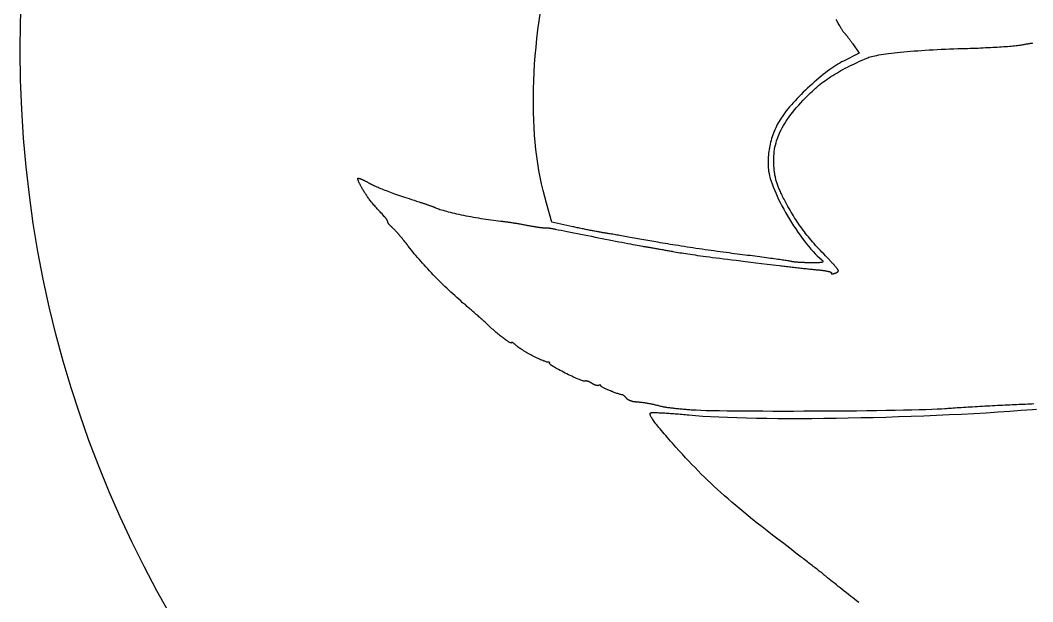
# Model space of a CAD drawing. Extents: x -25 to 25, y -25 to 25.
# Drawn here: x -25 to -2.65, y -12.16 to 0.68 of the extents above; entities that cross this region are included whole.
import ezdxf

# ---------------------------------------------------------------- set-up
doc = ezdxf.new("R2010")
doc.units = 0
for name, color, linetype in [('CUT', 1, 'CONTINUOUS'), ('MYON', 7, 'CONTINUOUS'), ('YOUMU', 7, 'CONTINUOUS')]:
    doc.layers.add(name, color=color, linetype=linetype)

msp = doc.modelspace()

# ---------------------------------------------------------------- linework, layer by layer
at = {"layer": 'CUT'}
msp.add_circle((0, 0), 25, dxfattribs=at)
at = {"layer": 'MYON'}
for points in [[(-6.998, 0.697), (-6.983, 0.671), (-6.969, 0.646), (-6.955, 0.622), (-6.942, 0.599), (-6.929, 0.578), (-6.917, 0.558), (-6.905, 0.539), (-6.895, 0.522), (-6.884, 0.505), (-6.875, 0.49), (-6.865, 0.476), (-6.857, 0.462), (-6.848, 0.45), (-6.841, 0.439), (-6.833, 0.429), (-6.826, 0.42), (-6.82, 0.412), (-6.814, 0.405), (-6.809, 0.398), (-6.803, 0.393), (-6.799, 0.388), (-6.797, 0.386), (-6.794, 0.384), (-6.791, 0.381), (-6.788, 0.377), (-6.785, 0.373), (-6.781, 0.369), (-6.777, 0.364), (-6.773, 0.359), (-6.768, 0.353), (-6.764, 0.347), (-6.758, 0.34), (-6.753, 0.333), (-6.748, 0.326), (-6.742, 0.319), (-6.736, 0.311), (-6.73, 0.303), (-6.723, 0.294), (-6.717, 0.286), (-6.71, 0.277), (-6.704, 0.267), (-6.697, 0.258), (-6.69, 0.248), (-6.683, 0.239), (-6.675, 0.229), (-6.668, 0.219), (-6.661, 0.208), (-6.653, 0.198), (-6.646, 0.187), (-6.639, 0.177), (-6.631, 0.166), (-6.624, 0.156), (-6.484, -0.045), (-6.83, -0.22), (-6.869, -0.241), (-6.909, -0.264), (-6.952, -0.289), (-6.995, -0.317), (-7.04, -0.347), (-7.085, -0.378), (-7.132, -0.411), (-7.179, -0.446), (-7.227, -0.483), (-7.276, -0.521), (-7.325, -0.561), (-7.374, -0.601), (-7.423, -0.643), (-7.473, -0.686), (-7.522, -0.73), (-7.571, -0.774), (-7.62, -0.819), (-7.668, -0.865), (-7.715, -0.911), (-7.762, -0.957), (-7.807, -1.003), (-7.852, -1.05), (-7.895, -1.096), (-7.937, -1.142), (-7.978, -1.188), (-8.017, -1.233), (-8.055, -1.278), (-8.09, -1.322), (-8.124, -1.366), (-8.155, -1.408), (-8.184, -1.449), (-8.207, -1.483), (-8.228, -1.517), (-8.249, -1.552), (-8.269, -1.588), (-8.289, -1.624), (-8.307, -1.661), (-8.325, -1.698), (-8.342, -1.736), (-8.358, -1.775), (-8.373, -1.814), (-8.387, -1.853), (-8.401, -1.893), (-8.414, -1.933), (-8.425, -1.973), (-8.436, -2.013), (-8.446, -2.054), (-8.455, -2.094), (-8.463, -2.135), (-8.471, -2.176), (-8.477, -2.217), (-8.482, -2.257), (-8.487, -2.298), (-8.49, -2.339), (-8.492, -2.379), (-8.494, -2.419), (-8.494, -2.459), (-8.494, -2.499), (-8.492, -2.538), (-8.489, -2.577), (-8.485, -2.615), (-8.481, -2.653), (-8.472, -2.704), (-8.46, -2.757), (-8.445, -2.814), (-8.426, -2.873), (-8.405, -2.935), (-8.381, -3), (-8.354, -3.066), (-8.325, -3.134), (-8.293, -3.204), (-8.259, -3.275), (-8.223, -3.347), (-8.186, -3.42), (-8.146, -3.493), (-8.105, -3.566), (-8.063, -3.64), (-8.019, -3.713), (-7.974, -3.786), (-7.929, -3.857), (-7.882, -3.928), (-7.835, -3.998), (-7.787, -4.065), (-7.739, -4.131), (-7.691, -4.195), (-7.643, -4.257), (-7.595, -4.316), (-7.547, -4.372), (-7.499, -4.425), (-7.452, -4.475), (-7.406, -4.521), (-7.361, -4.563), (-7.317, -4.602), (-7.31, -4.608), (-7.303, -4.614), (-7.298, -4.619), (-7.293, -4.624), (-7.289, -4.629), (-7.286, -4.634), (-7.283, -4.638), (-7.282, -4.642), (-7.282, -4.646), (-7.283, -4.65), (-7.284, -4.653), (-7.287, -4.656), (-7.291, -4.659), (-7.296, -4.661), (-7.302, -4.664), (-7.309, -4.666), (-7.317, -4.668), (-7.326, -4.669), (-7.337, -4.671), (-7.349, -4.672), (-7.362, -4.673), (-7.376, -4.674), (-7.392, -4.675), (-7.409, -4.676), (-7.427, -4.676), (-7.446, -4.676), (-7.467, -4.676), (-7.49, -4.676), (-7.514, -4.676), (-7.539, -4.676), (-7.566, -4.676), (-7.584, -4.675), (-7.602, -4.675), (-7.62, -4.675), (-7.638, -4.674), (-7.656, -4.674), (-7.674, -4.673), (-7.692, -4.672), (-7.709, -4.672), (-7.726, -4.671), (-7.743, -4.67), (-7.759, -4.669), (-7.775, -4.669), (-7.791, -4.668), (-7.806, -4.667), (-7.821, -4.666), (-7.835, -4.665), (-7.849, -4.664), (-7.862, -4.663), (-7.875, -4.662), (-7.887, -4.661), (-7.898, -4.659), (-7.909, -4.658), (-7.92, -4.657), (-7.929, -4.656), (-7.938, -4.655), (-7.946, -4.654), (-7.953, -4.652), (-7.96, -4.651), (-7.965, -4.65), (-7.97, -4.649), (-7.974, -4.647), (-7.974, -4.647), (-7.979, -4.646), (-7.986, -4.644), (-7.997, -4.642), (-8.01, -4.64), (-8.026, -4.637), (-8.045, -4.634), (-8.066, -4.631), (-8.09, -4.627), (-8.115, -4.623), (-8.143, -4.619), (-8.174, -4.614), (-8.206, -4.61), (-8.241, -4.605), (-8.277, -4.6), (-8.315, -4.594), (-8.355, -4.589), (-8.397, -4.583), (-8.44, -4.577), (-8.485, -4.571), (-8.531, -4.565), (-8.579, -4.559), (-8.628, -4.552), (-8.678, -4.546), (-8.73, -4.539), (-8.782, -4.532), (-8.836, -4.525), (-8.89, -4.518), (-8.945, -4.511), (-9.001, -4.504), (-9.057, -4.497), (-9.114, -4.49), (-9.172, -4.483), (-9.232, -4.475), (-9.293, -4.467), (-9.355, -4.459), (-9.419, -4.451), (-9.483, -4.442), (-9.548, -4.433), (-9.614, -4.424), (-9.68, -4.415), (-9.747, -4.405), (-9.815, -4.396), (-9.882, -4.386), (-9.949, -4.376), (-10.017, -4.366), (-10.084, -4.357), (-10.15, -4.347), (-10.216, -4.337), (-10.282, -4.327), (-10.347, -4.317), (-10.411, -4.307), (-10.473, -4.297), (-10.535, -4.287), (-10.595, -4.278), (-10.654, -4.268), (-10.712, -4.259), (-10.767, -4.25), (-10.821, -4.241), (-10.873, -4.232), (-10.923, -4.223), (-10.97, -4.215), (-11.015, -4.207), (-11.059, -4.199), (-11.103, -4.191), (-11.147, -4.183), (-11.191, -4.175), (-11.235, -4.167), (-11.279, -4.159), (-11.323, -4.151), (-11.366, -4.144), (-11.408, -4.136), (-11.451, -4.128), (-11.493, -4.121), (-11.534, -4.114), (-11.574, -4.107), (-11.614, -4.1), (-11.652, -4.093), (-11.69, -4.086), (-11.727, -4.08), (-11.763, -4.074), (-11.797, -4.068), (-11.83, -4.062), (-11.862, -4.056), (-11.893, -4.051), (-11.922, -4.046), (-11.949, -4.041), (-11.975, -4.037), (-11.999, -4.033), (-12.022, -4.029), (-12.042, -4.026), (-12.061, -4.023), (-12.078, -4.02), (-12.092, -4.018), (-12.106, -4.016), (-12.121, -4.013), (-12.138, -4.011), (-12.155, -4.008), (-12.173, -4.004), (-12.192, -4.001), (-12.212, -3.998), (-12.232, -3.994), (-12.253, -3.99), (-12.275, -3.986), (-12.298, -3.982), (-12.321, -3.977), (-12.345, -3.973), (-12.369, -3.968), (-12.394, -3.964), (-12.418, -3.959), (-12.444, -3.954), (-12.469, -3.949), (-12.495, -3.944), (-12.521, -3.939), (-12.547, -3.933), (-12.573, -3.928), (-12.6, -3.923), (-12.626, -3.917), (-12.652, -3.912), (-12.678, -3.907), (-12.704, -3.901), (-12.729, -3.896), (-12.755, -3.891), (-12.78, -3.885), (-12.804, -3.88), (-13.263, -3.781), (-13.384, -3.36), (-13.423, -3.219), (-13.459, -3.077), (-13.492, -2.932), (-13.522, -2.785), (-13.55, -2.636), (-13.575, -2.484), (-13.597, -2.33), (-13.616, -2.174), (-13.633, -2.015), (-13.646, -1.854), (-13.657, -1.69), (-13.666, -1.524), (-13.671, -1.356), (-13.674, -1.185), (-13.673, -1.011), (-13.67, -0.835), (-13.665, -0.657), (-13.656, -0.476), (-13.645, -0.292), (-13.631, -0.105), (-13.614, 0.084), (-13.594, 0.276), (-13.572, 0.471), (-13.546, 0.668), (-13.518, 0.869)], [(-6.493, -12.174), (-6.538, -12.139), (-6.583, -12.104), (-6.628, -12.068), (-6.674, -12.033), (-6.72, -11.997), (-6.765, -11.961), (-6.811, -11.925), (-6.855, -11.89), (-6.9, -11.854), (-6.943, -11.82), (-6.986, -11.786), (-7.027, -11.752), (-7.068, -11.72), (-7.107, -11.688), (-7.144, -11.658), (-7.18, -11.628), (-7.213, -11.6), (-7.221, -11.594), (-7.23, -11.587), (-7.24, -11.579), (-7.251, -11.57), (-7.264, -11.56), (-7.278, -11.549), (-7.293, -11.537), (-7.309, -11.524), (-7.327, -11.51), (-7.345, -11.496), (-7.364, -11.481), (-7.384, -11.465), (-7.405, -11.449), (-7.427, -11.432), (-7.45, -11.414), (-7.473, -11.396), (-7.497, -11.378), (-7.522, -11.359), (-7.547, -11.339), (-7.573, -11.319), (-7.599, -11.299), (-7.626, -11.278), (-7.653, -11.257), (-7.68, -11.236), (-7.708, -11.215), (-7.736, -11.193), (-7.764, -11.172), (-7.793, -11.15), (-7.821, -11.128), (-7.85, -11.106), (-7.879, -11.084), (-8.016, -10.979), (-8.148, -10.877), (-8.275, -10.78), (-8.396, -10.686), (-8.512, -10.595), (-8.623, -10.507), (-8.73, -10.422), (-8.833, -10.34), (-8.932, -10.26), (-9.027, -10.183), (-9.118, -10.107), (-9.207, -10.033), (-9.292, -9.96), (-9.375, -9.889), (-9.455, -9.819), (-9.532, -9.75), (-9.608, -9.681), (-9.682, -9.613), (-9.755, -9.545), (-9.827, -9.477), (-9.897, -9.408), (-9.967, -9.339), (-10.036, -9.27), (-10.105, -9.199), (-10.174, -9.127), (-10.243, -9.054), (-10.313, -8.98), (-10.383, -8.903), (-10.455, -8.824), (-10.528, -8.744), (-10.602, -8.66), (-10.643, -8.614), (-10.682, -8.57), (-10.718, -8.528), (-10.753, -8.488), (-10.787, -8.45), (-10.818, -8.413), (-10.848, -8.378), (-10.875, -8.345), (-10.901, -8.313), (-10.926, -8.283), (-10.948, -8.255), (-10.969, -8.229), (-10.989, -8.204), (-11.006, -8.18), (-11.022, -8.158), (-11.037, -8.137), (-11.05, -8.118), (-11.061, -8.101), (-11.071, -8.084), (-11.079, -8.069), (-11.086, -8.056), (-11.091, -8.043), (-11.095, -8.032), (-11.097, -8.022), (-11.098, -8.014), (-11.098, -8.006), (-11.096, -8), (-11.093, -7.995), (-11.089, -7.991), (-11.083, -7.987), (-11.076, -7.985), (-11.07, -7.984), (-11.061, -7.983), (-11.051, -7.983), (-11.038, -7.982), (-11.024, -7.982), (-11.009, -7.982), (-10.991, -7.982), (-10.972, -7.983), (-10.952, -7.983), (-10.93, -7.984), (-10.907, -7.985), (-10.882, -7.986), (-10.856, -7.987), (-10.829, -7.989), (-10.801, -7.99), (-10.772, -7.992), (-10.741, -7.994), (-10.71, -7.996), (-10.677, -7.998), (-10.644, -8), (-10.61, -8.003), (-10.575, -8.006), (-10.54, -8.008), (-10.504, -8.011), (-10.467, -8.014), (-10.43, -8.017), (-10.392, -8.021), (-10.354, -8.024), (-10.316, -8.028), (-10.277, -8.031), (-10.239, -8.035), (-10.093, -8.048), (-9.935, -8.06), (-9.765, -8.07), (-9.582, -8.079), (-9.389, -8.087), (-9.185, -8.094), (-8.972, -8.1), (-8.749, -8.105), (-8.518, -8.108), (-8.28, -8.11), (-8.034, -8.111), (-7.782, -8.111), (-7.524, -8.11), (-7.261, -8.108), (-6.993, -8.105), (-6.722, -8.101), (-6.448, -8.095), (-6.171, -8.089), (-5.893, -8.081), (-5.613, -8.073), (-5.333, -8.063), (-5.054, -8.053), (-4.775, -8.041), (-4.497, -8.028), (-4.222, -8.015), (-3.95, -8), (-3.681, -7.985), (-3.417, -7.968), (-3.157, -7.951), (-2.903, -7.933), (-2.655, -7.914), (-2.567, -7.907)]]:
    msp.add_lwpolyline(points, dxfattribs=at)
at = {"layer": 'YOUMU'}
msp.add_lwpolyline([(-2.627, -7.792), (-2.671, -7.794), (-2.716, -7.797), (-2.762, -7.799), (-2.809, -7.801), (-2.857, -7.804), (-2.906, -7.806), (-2.955, -7.808), (-3.005, -7.811), (-3.055, -7.813), (-3.106, -7.815), (-3.158, -7.817), (-3.211, -7.82), (-3.265, -7.822), (-3.319, -7.825), (-3.374, -7.827), (-3.429, -7.83), (-3.484, -7.833), (-3.54, -7.836), (-3.595, -7.838), (-3.651, -7.841), (-3.706, -7.844), (-3.761, -7.847), (-3.816, -7.85), (-3.871, -7.853), (-3.924, -7.857), (-3.977, -7.86), (-4.03, -7.863), (-4.081, -7.866), (-4.131, -7.869), (-4.181, -7.872), (-4.229, -7.875), (-4.275, -7.878), (-4.321, -7.881), (-4.364, -7.884), (-4.406, -7.887), (-4.447, -7.89), (-4.485, -7.893), (-4.522, -7.895), (-4.556, -7.898), (-4.588, -7.901), (-4.665, -7.906), (-4.761, -7.911), (-4.877, -7.916), (-5.01, -7.92), (-5.159, -7.925), (-5.323, -7.929), (-5.5, -7.933), (-5.689, -7.936), (-5.889, -7.939), (-6.098, -7.942), (-6.315, -7.945), (-6.538, -7.948), (-6.766, -7.95), (-6.998, -7.952), (-7.233, -7.953), (-7.468, -7.954), (-7.703, -7.955), (-7.935, -7.956), (-8.165, -7.956), (-8.39, -7.956), (-8.609, -7.955), (-8.821, -7.954), (-9.024, -7.953), (-9.216, -7.951), (-9.398, -7.949), (-9.566, -7.947), (-9.72, -7.944), (-9.858, -7.941), (-9.98, -7.937), (-10.083, -7.933), (-10.166, -7.928), (-10.194, -7.927), (-10.221, -7.925), (-10.249, -7.923), (-10.277, -7.92), (-10.304, -7.918), (-10.332, -7.916), (-10.36, -7.913), (-10.387, -7.911), (-10.414, -7.908), (-10.441, -7.906), (-10.468, -7.903), (-10.494, -7.9), (-10.52, -7.898), (-10.545, -7.895), (-10.57, -7.892), (-10.595, -7.889), (-10.618, -7.886), (-10.642, -7.883), (-10.664, -7.88), (-10.686, -7.877), (-10.706, -7.875), (-10.726, -7.872), (-10.746, -7.869), (-10.764, -7.866), (-10.781, -7.863), (-10.797, -7.86), (-10.812, -7.857), (-10.826, -7.854), (-10.839, -7.852), (-10.85, -7.849), (-10.86, -7.846), (-10.881, -7.841), (-10.901, -7.836), (-10.921, -7.83), (-10.941, -7.825), (-10.96, -7.821), (-10.979, -7.816), (-10.997, -7.812), (-11.015, -7.808), (-11.033, -7.804), (-11.05, -7.8), (-11.068, -7.796), (-11.085, -7.793), (-11.102, -7.789), (-11.119, -7.786), (-11.136, -7.783), (-11.152, -7.78), (-11.169, -7.777), (-11.186, -7.775), (-11.202, -7.772), (-11.219, -7.77), (-11.236, -7.767), (-11.253, -7.765), (-11.27, -7.763), (-11.287, -7.761), (-11.304, -7.759), (-11.322, -7.758), (-11.34, -7.756), (-11.358, -7.754), (-11.376, -7.753), (-11.395, -7.751), (-11.414, -7.75), (-11.422, -7.749), (-11.43, -7.749), (-11.438, -7.748), (-11.446, -7.746), (-11.454, -7.745), (-11.463, -7.744), (-11.471, -7.742), (-11.479, -7.74), (-11.486, -7.738), (-11.494, -7.736), (-11.502, -7.734), (-11.51, -7.731), (-11.517, -7.729), (-11.525, -7.726), (-11.532, -7.724), (-11.539, -7.721), (-11.546, -7.718), (-11.552, -7.715), (-11.559, -7.712), (-11.565, -7.709), (-11.571, -7.705), (-11.577, -7.702), (-11.583, -7.699), (-11.588, -7.695), (-11.593, -7.692), (-11.597, -7.688), (-11.602, -7.684), (-11.606, -7.681), (-11.609, -7.677), (-11.613, -7.673), (-11.616, -7.67), (-11.618, -7.666), (-11.621, -7.662), (-11.624, -7.659), (-11.627, -7.655), (-11.63, -7.651), (-11.634, -7.648), (-11.637, -7.644), (-11.64, -7.641), (-11.643, -7.638), (-11.647, -7.634), (-11.65, -7.631), (-11.653, -7.628), (-11.657, -7.625), (-11.66, -7.622), (-11.663, -7.619), (-11.667, -7.616), (-11.67, -7.614), (-11.673, -7.611), (-11.677, -7.609), (-11.68, -7.606), (-11.683, -7.604), (-11.686, -7.602), (-11.69, -7.6), (-11.693, -7.599), (-11.696, -7.597), (-11.698, -7.595), (-11.701, -7.594), (-11.704, -7.593), (-11.707, -7.592), (-11.709, -7.591), (-11.712, -7.591), (-11.726, -7.588), (-11.741, -7.584), (-11.758, -7.58), (-11.775, -7.575), (-11.793, -7.57), (-11.811, -7.564), (-11.831, -7.558), (-11.85, -7.551), (-11.87, -7.544), (-11.89, -7.537), (-11.91, -7.529), (-11.931, -7.521), (-11.951, -7.514), (-11.971, -7.506), (-11.99, -7.498), (-12.01, -7.489), (-12.029, -7.481), (-12.047, -7.473), (-12.064, -7.465), (-12.081, -7.458), (-12.097, -7.45), (-12.112, -7.443), (-12.125, -7.436), (-12.138, -7.429), (-12.149, -7.422), (-12.159, -7.416), (-12.167, -7.411), (-12.173, -7.406), (-12.178, -7.401), (-12.181, -7.397), (-12.182, -7.394), (-12.182, -7.392), (-12.182, -7.39), (-12.183, -7.388), (-12.183, -7.387), (-12.184, -7.385), (-12.184, -7.384), (-12.185, -7.383), (-12.186, -7.381), (-12.187, -7.38), (-12.188, -7.379), (-12.189, -7.378), (-12.19, -7.378), (-12.191, -7.377), (-12.193, -7.376), (-12.194, -7.376), (-12.196, -7.376), (-12.197, -7.375), (-12.199, -7.375), (-12.201, -7.375), (-12.203, -7.375), (-12.204, -7.375), (-12.206, -7.376), (-12.208, -7.376), (-12.21, -7.377), (-12.212, -7.377), (-12.214, -7.378), (-12.217, -7.379), (-12.219, -7.38), (-12.221, -7.381), (-12.223, -7.382), (-12.226, -7.384), (-12.228, -7.385), (-12.231, -7.386), (-12.234, -7.387), (-12.237, -7.388), (-12.241, -7.388), (-12.244, -7.389), (-12.248, -7.389), (-12.252, -7.388), (-12.257, -7.388), (-12.261, -7.388), (-12.266, -7.387), (-12.271, -7.386), (-12.276, -7.385), (-12.281, -7.384), (-12.286, -7.382), (-12.292, -7.381), (-12.297, -7.379), (-12.303, -7.377), (-12.309, -7.375), (-12.315, -7.372), (-12.32, -7.37), (-12.326, -7.367), (-12.332, -7.365), (-12.338, -7.362), (-12.344, -7.359), (-12.35, -7.356), (-12.357, -7.352), (-12.363, -7.349), (-12.369, -7.345), (-12.375, -7.342), (-12.381, -7.338), (-12.386, -7.334), (-12.392, -7.33), (-12.398, -7.327), (-12.404, -7.323), (-12.41, -7.32), (-12.416, -7.317), (-12.422, -7.314), (-12.428, -7.311), (-12.434, -7.308), (-12.44, -7.305), (-12.446, -7.303), (-12.451, -7.3), (-12.457, -7.298), (-12.462, -7.296), (-12.468, -7.294), (-12.473, -7.292), (-12.478, -7.291), (-12.483, -7.289), (-12.488, -7.288), (-12.493, -7.287), (-12.497, -7.286), (-12.501, -7.286), (-12.506, -7.285), (-12.509, -7.285), (-12.513, -7.285), (-12.517, -7.285), (-12.52, -7.285), (-12.523, -7.286), (-12.526, -7.287), (-12.528, -7.287), (-12.53, -7.289), (-12.537, -7.29), (-12.549, -7.29), (-12.564, -7.287), (-12.582, -7.282), (-12.604, -7.274), (-12.629, -7.265), (-12.657, -7.255), (-12.687, -7.243), (-12.719, -7.229), (-12.753, -7.215), (-12.788, -7.199), (-12.824, -7.182), (-12.862, -7.165), (-12.899, -7.147), (-12.937, -7.128), (-12.975, -7.109), (-13.012, -7.091), (-13.048, -7.072), (-13.084, -7.053), (-13.118, -7.035), (-13.15, -7.017), (-13.181, -6.999), (-13.209, -6.983), (-13.235, -6.967), (-13.258, -6.953), (-13.277, -6.94), (-13.293, -6.928), (-13.305, -6.918), (-13.313, -6.909), (-13.317, -6.903), (-13.316, -6.898), (-13.314, -6.896), (-13.313, -6.895), (-13.312, -6.893), (-13.311, -6.892), (-13.311, -6.891), (-13.31, -6.889), (-13.31, -6.888), (-13.31, -6.886), (-13.31, -6.885), (-13.31, -6.884), (-13.31, -6.883), (-13.311, -6.882), (-13.312, -6.88), (-13.313, -6.879), (-13.314, -6.878), (-13.315, -6.877), (-13.316, -6.876), (-13.318, -6.875), (-13.32, -6.874), (-13.321, -6.874), (-13.323, -6.873), (-13.325, -6.872), (-13.328, -6.872), (-13.33, -6.871), (-13.333, -6.871), (-13.335, -6.87), (-13.338, -6.87), (-13.341, -6.87), (-13.344, -6.869), (-13.347, -6.869), (-13.351, -6.869), (-13.361, -6.868), (-13.374, -6.866), (-13.389, -6.862), (-13.406, -6.857), (-13.424, -6.851), (-13.445, -6.844), (-13.466, -6.835), (-13.489, -6.826), (-13.514, -6.816), (-13.539, -6.804), (-13.565, -6.792), (-13.592, -6.78), (-13.619, -6.766), (-13.647, -6.752), (-13.675, -6.738), (-13.704, -6.723), (-13.732, -6.708), (-13.76, -6.693), (-13.788, -6.677), (-13.815, -6.662), (-13.842, -6.646), (-13.868, -6.631), (-13.894, -6.615), (-13.918, -6.6), (-13.941, -6.585), (-13.962, -6.571), (-13.983, -6.557), (-14.001, -6.543), (-14.018, -6.531), (-14.033, -6.518), (-14.046, -6.507), (-14.051, -6.502), (-14.057, -6.497), (-14.063, -6.492), (-14.068, -6.487), (-14.073, -6.482), (-14.079, -6.478), (-14.084, -6.473), (-14.089, -6.469), (-14.094, -6.465), (-14.098, -6.462), (-14.103, -6.458), (-14.107, -6.455), (-14.112, -6.452), (-14.116, -6.449), (-14.12, -6.446), (-14.124, -6.444), (-14.127, -6.442), (-14.131, -6.44), (-14.134, -6.438), (-14.137, -6.437), (-14.14, -6.436), (-14.142, -6.435), (-14.144, -6.434), (-14.146, -6.434), (-14.148, -6.434), (-14.15, -6.434), (-14.151, -6.434), (-14.152, -6.435), (-14.153, -6.436), (-14.153, -6.437), (-14.153, -6.439), (-14.154, -6.443), (-14.157, -6.445), (-14.16, -6.447), (-14.166, -6.446), (-14.172, -6.445), (-14.18, -6.442), (-14.19, -6.437), (-14.2, -6.432), (-14.212, -6.426), (-14.225, -6.418), (-14.239, -6.409), (-14.254, -6.399), (-14.27, -6.388), (-14.286, -6.376), (-14.304, -6.364), (-14.322, -6.35), (-14.342, -6.335), (-14.362, -6.32), (-14.382, -6.304), (-14.403, -6.287), (-14.425, -6.269), (-14.447, -6.251), (-14.47, -6.232), (-14.493, -6.213), (-14.516, -6.193), (-14.539, -6.172), (-14.563, -6.151), (-14.587, -6.13), (-14.611, -6.108), (-14.635, -6.086), (-14.659, -6.064), (-14.671, -6.052), (-14.683, -6.041), (-14.697, -6.029), (-14.71, -6.016), (-14.725, -6.003), (-14.74, -5.989), (-14.756, -5.975), (-14.772, -5.96), (-14.788, -5.945), (-14.805, -5.93), (-14.823, -5.914), (-14.84, -5.899), (-14.858, -5.883), (-14.877, -5.866), (-14.895, -5.85), (-14.914, -5.833), (-14.933, -5.817), (-14.952, -5.8), (-14.971, -5.783), (-14.99, -5.767), (-15.009, -5.75), (-15.028, -5.733), (-15.047, -5.717), (-15.066, -5.701), (-15.084, -5.684), (-15.103, -5.668), (-15.121, -5.653), (-15.139, -5.637), (-15.157, -5.622), (-15.175, -5.607), (-15.192, -5.592), (-15.235, -5.556), (-15.278, -5.518), (-15.322, -5.48), (-15.365, -5.441), (-15.409, -5.401), (-15.453, -5.361), (-15.497, -5.321), (-15.541, -5.279), (-15.584, -5.238), (-15.628, -5.196), (-15.671, -5.154), (-15.714, -5.111), (-15.757, -5.069), (-15.8, -5.026), (-15.842, -4.983), (-15.884, -4.94), (-15.925, -4.896), (-15.966, -4.853), (-16.006, -4.81), (-16.046, -4.767), (-16.084, -4.724), (-16.123, -4.682), (-16.16, -4.64), (-16.197, -4.597), (-16.233, -4.556), (-16.268, -4.515), (-16.302, -4.474), (-16.335, -4.433), (-16.367, -4.394), (-16.398, -4.354), (-16.428, -4.316), (-16.441, -4.298), (-16.455, -4.28), (-16.469, -4.262), (-16.483, -4.245), (-16.497, -4.227), (-16.511, -4.209), (-16.525, -4.192), (-16.539, -4.175), (-16.553, -4.158), (-16.566, -4.141), (-16.58, -4.125), (-16.593, -4.108), (-16.607, -4.093), (-16.62, -4.077), (-16.633, -4.062), (-16.645, -4.047), (-16.657, -4.033), (-16.669, -4.02), (-16.681, -4.006), (-16.692, -3.994), (-16.703, -3.982), (-16.714, -3.97), (-16.724, -3.959), (-16.733, -3.949), (-16.742, -3.939), (-16.751, -3.931), (-16.759, -3.922), (-16.767, -3.915), (-16.774, -3.909), (-16.78, -3.903), (-16.786, -3.898), (-16.791, -3.894), (-16.796, -3.889), (-16.801, -3.885), (-16.807, -3.88), (-16.812, -3.876), (-16.816, -3.871), (-16.821, -3.867), (-16.826, -3.862), (-16.83, -3.857), (-16.835, -3.853), (-16.839, -3.848), (-16.843, -3.844), (-16.847, -3.839), (-16.851, -3.835), (-16.855, -3.83), (-16.859, -3.826), (-16.862, -3.822), (-16.865, -3.818), (-16.868, -3.813), (-16.871, -3.809), (-16.873, -3.806), (-16.876, -3.802), (-16.878, -3.798), (-16.88, -3.795), (-16.882, -3.791), (-16.883, -3.788), (-16.884, -3.785), (-16.885, -3.782), (-16.886, -3.78), (-16.886, -3.777), (-16.886, -3.775), (-16.887, -3.772), (-16.887, -3.77), (-16.887, -3.767), (-16.888, -3.764), (-16.889, -3.761), (-16.89, -3.758), (-16.892, -3.755), (-16.893, -3.751), (-16.895, -3.747), (-16.897, -3.744), (-16.899, -3.74), (-16.901, -3.736), (-16.903, -3.732), (-16.905, -3.727), (-16.908, -3.723), (-16.911, -3.719), (-16.914, -3.714), (-16.917, -3.71), (-16.92, -3.705), (-16.923, -3.701), (-16.926, -3.696), (-16.93, -3.691), (-16.933, -3.687), (-16.937, -3.682), (-16.941, -3.677), (-16.945, -3.673), (-16.949, -3.668), (-16.953, -3.664), (-16.957, -3.659), (-16.961, -3.654), (-16.965, -3.65), (-16.99, -3.624), (-17.014, -3.598), (-17.037, -3.573), (-17.059, -3.549), (-17.08, -3.526), (-17.1, -3.504), (-17.12, -3.482), (-17.139, -3.461), (-17.157, -3.44), (-17.175, -3.42), (-17.192, -3.4), (-17.208, -3.381), (-17.224, -3.362), (-17.239, -3.344), (-17.253, -3.326), (-17.268, -3.308), (-17.281, -3.29), (-17.295, -3.273), (-17.308, -3.256), (-17.32, -3.239), (-17.332, -3.222), (-17.344, -3.205), (-17.356, -3.188), (-17.367, -3.171), (-17.379, -3.154), (-17.39, -3.137), (-17.401, -3.12), (-17.412, -3.102), (-17.423, -3.084), (-17.433, -3.066), (-17.444, -3.048), (-17.451, -3.037), (-17.457, -3.025), (-17.463, -3.014), (-17.47, -3.003), (-17.476, -2.992), (-17.481, -2.981), (-17.487, -2.971), (-17.492, -2.96), (-17.497, -2.95), (-17.502, -2.94), (-17.507, -2.93), (-17.512, -2.921), (-17.516, -2.911), (-17.52, -2.902), (-17.524, -2.894), (-17.528, -2.885), (-17.531, -2.877), (-17.534, -2.87), (-17.537, -2.863), (-17.54, -2.856), (-17.542, -2.849), (-17.544, -2.843), (-17.545, -2.838), (-17.547, -2.832), (-17.548, -2.828), (-17.548, -2.824), (-17.549, -2.82), (-17.549, -2.817), (-17.549, -2.814), (-17.548, -2.812), (-17.547, -2.811), (-17.545, -2.81), (-17.543, -2.809), (-17.541, -2.809), (-17.538, -2.809), (-17.534, -2.809), (-17.53, -2.809), (-17.525, -2.81), (-17.52, -2.812), (-17.514, -2.813), (-17.508, -2.815), (-17.502, -2.817), (-17.495, -2.819), (-17.488, -2.822), (-17.48, -2.825), (-17.472, -2.828), (-17.464, -2.832), (-17.455, -2.835), (-17.446, -2.839), (-17.437, -2.843), (-17.428, -2.848), (-17.418, -2.852), (-17.408, -2.857), (-17.398, -2.862), (-17.387, -2.867), (-17.377, -2.872), (-17.366, -2.878), (-17.355, -2.884), (-17.344, -2.889), (-17.333, -2.895), (-17.321, -2.902), (-17.31, -2.908), (-17.29, -2.919), (-17.269, -2.93), (-17.248, -2.941), (-17.226, -2.952), (-17.203, -2.963), (-17.18, -2.974), (-17.155, -2.986), (-17.13, -2.997), (-17.103, -3.009), (-17.076, -3.02), (-17.048, -3.032), (-17.018, -3.044), (-16.987, -3.057), (-16.955, -3.069), (-16.922, -3.082), (-16.888, -3.095), (-16.852, -3.108), (-16.815, -3.122), (-16.777, -3.136), (-16.737, -3.15), (-16.696, -3.164), (-16.653, -3.179), (-16.609, -3.194), (-16.563, -3.21), (-16.515, -3.226), (-16.466, -3.242), (-16.415, -3.259), (-16.362, -3.277), (-16.307, -3.294), (-16.25, -3.313), (-16.192, -3.331), (-16.178, -3.336), (-16.163, -3.341), (-16.149, -3.345), (-16.134, -3.35), (-16.12, -3.355), (-16.106, -3.36), (-16.091, -3.364), (-16.077, -3.369), (-16.063, -3.374), (-16.049, -3.379), (-16.035, -3.384), (-16.022, -3.388), (-16.008, -3.393), (-15.995, -3.398), (-15.982, -3.402), (-15.97, -3.407), (-15.957, -3.411), (-15.945, -3.415), (-15.934, -3.42), (-15.923, -3.424), (-15.912, -3.428), (-15.902, -3.432), (-15.892, -3.435), (-15.883, -3.439), (-15.874, -3.442), (-15.866, -3.446), (-15.858, -3.449), (-15.851, -3.452), (-15.844, -3.455), (-15.839, -3.457), (-15.834, -3.459), (-15.813, -3.468), (-15.79, -3.478), (-15.764, -3.487), (-15.735, -3.497), (-15.703, -3.507), (-15.668, -3.517), (-15.631, -3.527), (-15.592, -3.538), (-15.551, -3.549), (-15.508, -3.56), (-15.463, -3.57), (-15.416, -3.581), (-15.368, -3.592), (-15.318, -3.603), (-15.267, -3.614), (-15.215, -3.624), (-15.162, -3.635), (-15.108, -3.645), (-15.053, -3.656), (-14.998, -3.666), (-14.943, -3.676), (-14.887, -3.685), (-14.831, -3.694), (-14.776, -3.703), (-14.72, -3.712), (-14.665, -3.72), (-14.61, -3.728), (-14.556, -3.735), (-14.503, -3.742), (-14.451, -3.748), (-14.4, -3.754), (-14.385, -3.756), (-14.37, -3.757), (-14.354, -3.759), (-14.337, -3.761), (-14.32, -3.764), (-14.303, -3.766), (-14.285, -3.768), (-14.266, -3.771), (-14.247, -3.773), (-14.228, -3.776), (-14.208, -3.779), (-14.189, -3.782), (-14.169, -3.785), (-14.148, -3.788), (-14.128, -3.791), (-14.108, -3.794), (-14.087, -3.798), (-14.067, -3.801), (-14.046, -3.804), (-14.026, -3.808), (-14.005, -3.811), (-13.985, -3.815), (-13.965, -3.818), (-13.946, -3.821), (-13.926, -3.825), (-13.907, -3.828), (-13.888, -3.832), (-13.87, -3.835), (-13.852, -3.839), (-13.834, -3.842), (-13.817, -3.845), (-13.801, -3.849), (-13.784, -3.852), (-13.768, -3.855), (-13.751, -3.858), (-13.735, -3.861), (-13.718, -3.864), (-13.702, -3.867), (-13.686, -3.87), (-13.671, -3.872), (-13.655, -3.875), (-13.64, -3.877), (-13.625, -3.88), (-13.611, -3.882), (-13.597, -3.884), (-13.583, -3.886), (-13.57, -3.888), (-13.557, -3.89), (-13.544, -3.892), (-13.532, -3.893), (-13.521, -3.895), (-13.51, -3.896), (-13.5, -3.897), (-13.49, -3.898), (-13.481, -3.899), (-13.472, -3.9), (-13.464, -3.9), (-13.457, -3.901), (-13.451, -3.901), (-13.445, -3.901), (-13.441, -3.901), (-13.437, -3.901), (-13.433, -3.9), (-13.429, -3.9), (-13.424, -3.9), (-13.419, -3.9), (-13.413, -3.9), (-13.407, -3.9), (-13.401, -3.901), (-13.395, -3.901), (-13.388, -3.902), (-13.381, -3.902), (-13.373, -3.903), (-13.365, -3.903), (-13.357, -3.904), (-13.349, -3.905), (-13.341, -3.906), (-13.332, -3.907), (-13.323, -3.908), (-13.314, -3.91), (-13.305, -3.911), (-13.296, -3.912), (-13.287, -3.914), (-13.277, -3.915), (-13.267, -3.917), (-13.258, -3.918), (-13.248, -3.92), (-13.238, -3.922), (-13.229, -3.923), (-13.219, -3.925), (-13.209, -3.927), (-13.2, -3.929), (-13.19, -3.931), (-13.128, -3.944), (-13.063, -3.957), (-12.996, -3.971), (-12.925, -3.985), (-12.853, -3.999), (-12.779, -4.014), (-12.703, -4.029), (-12.626, -4.045), (-12.549, -4.06), (-12.47, -4.076), (-12.392, -4.091), (-12.313, -4.107), (-12.234, -4.122), (-12.157, -4.138), (-12.08, -4.153), (-12.004, -4.168), (-11.93, -4.182), (-11.857, -4.196), (-11.787, -4.21), (-11.719, -4.223), (-11.654, -4.236), (-11.592, -4.248), (-11.533, -4.259), (-11.478, -4.269), (-11.427, -4.279), (-11.38, -4.288), (-11.337, -4.296), (-11.3, -4.302), (-11.267, -4.308), (-11.24, -4.313), (-11.219, -4.317), (-11.206, -4.319), (-11.193, -4.321), (-11.179, -4.323), (-11.164, -4.326), (-11.148, -4.328), (-11.131, -4.331), (-11.114, -4.334), (-11.095, -4.337), (-11.077, -4.34), (-11.057, -4.344), (-11.037, -4.347), (-11.017, -4.351), (-10.996, -4.354), (-10.975, -4.358), (-10.953, -4.362), (-10.931, -4.366), (-10.909, -4.369), (-10.886, -4.373), (-10.864, -4.377), (-10.841, -4.381), (-10.818, -4.385), (-10.795, -4.389), (-10.772, -4.394), (-10.749, -4.398), (-10.726, -4.402), (-10.703, -4.406), (-10.68, -4.41), (-10.658, -4.414), (-10.635, -4.418), (-10.613, -4.422), (-10.592, -4.426), (-10.555, -4.432), (-10.518, -4.439), (-10.479, -4.445), (-10.439, -4.452), (-10.397, -4.459), (-10.353, -4.466), (-10.308, -4.473), (-10.261, -4.48), (-10.211, -4.487), (-10.159, -4.495), (-10.105, -4.503), (-10.047, -4.511), (-9.988, -4.519), (-9.925, -4.528), (-9.858, -4.536), (-9.789, -4.546), (-9.716, -4.555), (-9.639, -4.565), (-9.559, -4.576), (-9.475, -4.586), (-9.386, -4.597), (-9.294, -4.609), (-9.196, -4.621), (-9.095, -4.634), (-8.988, -4.647), (-8.877, -4.661), (-8.76, -4.675), (-8.638, -4.69), (-8.511, -4.705), (-8.378, -4.721), (-8.239, -4.738), (-8.209, -4.742), (-8.179, -4.745), (-8.148, -4.749), (-8.117, -4.753), (-8.085, -4.756), (-8.054, -4.76), (-8.022, -4.764), (-7.99, -4.767), (-7.958, -4.771), (-7.926, -4.775), (-7.895, -4.778), (-7.863, -4.782), (-7.832, -4.785), (-7.801, -4.789), (-7.77, -4.792), (-7.74, -4.795), (-7.71, -4.799), (-7.681, -4.802), (-7.652, -4.805), (-7.624, -4.808), (-7.597, -4.811), (-7.57, -4.814), (-7.545, -4.816), (-7.52, -4.819), (-7.496, -4.821), (-7.473, -4.824), (-7.452, -4.826), (-7.431, -4.828), (-7.412, -4.83), (-7.393, -4.831), (-7.377, -4.833), (-7.361, -4.834), (-7.345, -4.836), (-7.33, -4.838), (-7.314, -4.839), (-7.3, -4.841), (-7.285, -4.843), (-7.271, -4.845), (-7.257, -4.847), (-7.244, -4.849), (-7.231, -4.851), (-7.219, -4.853), (-7.207, -4.855), (-7.196, -4.858), (-7.185, -4.86), (-7.174, -4.862), (-7.165, -4.864), (-7.155, -4.867), (-7.147, -4.869), (-7.139, -4.871), (-7.131, -4.874), (-7.124, -4.876), (-7.118, -4.878), (-7.113, -4.88), (-7.108, -4.883), (-7.104, -4.885), (-7.101, -4.887), (-7.099, -4.889), (-7.097, -4.891), (-7.096, -4.893), (-7.096, -4.895), (-7.097, -4.897), (-7.098, -4.899), (-7.099, -4.901), (-7.099, -4.903), (-7.099, -4.905), (-7.1, -4.906), (-7.099, -4.908), (-7.099, -4.909), (-7.098, -4.91), (-7.097, -4.911), (-7.096, -4.913), (-7.095, -4.914), (-7.093, -4.914), (-7.092, -4.915), (-7.09, -4.916), (-7.088, -4.916), (-7.085, -4.917), (-7.083, -4.917), (-7.08, -4.918), (-7.077, -4.918), (-7.074, -4.918), (-7.071, -4.918), (-7.067, -4.918), (-7.064, -4.917), (-7.06, -4.917), (-7.056, -4.916), (-7.052, -4.916), (-7.048, -4.915), (-7.044, -4.914), (-7.039, -4.913), (-7.035, -4.912), (-7.03, -4.911), (-7.025, -4.91), (-7.02, -4.908), (-7.016, -4.907), (-7.011, -4.905), (-7.007, -4.904), (-7.002, -4.902), (-6.998, -4.9), (-6.994, -4.898), (-6.99, -4.897), (-6.986, -4.895), (-6.982, -4.893), (-6.978, -4.891), (-6.975, -4.889), (-6.971, -4.886), (-6.968, -4.884), (-6.965, -4.882), (-6.962, -4.88), (-6.959, -4.878), (-6.957, -4.876), (-6.954, -4.873), (-6.952, -4.871), (-6.95, -4.869), (-6.948, -4.867), (-6.946, -4.864), (-6.945, -4.862), (-6.943, -4.86), (-6.942, -4.858), (-6.941, -4.856), (-6.941, -4.854), (-6.94, -4.851), (-6.94, -4.849), (-6.941, -4.847), (-6.942, -4.844), (-6.944, -4.84), (-6.946, -4.835), (-6.95, -4.83), (-6.954, -4.824), (-6.959, -4.817), (-6.964, -4.81), (-6.97, -4.802), (-6.977, -4.793), (-6.985, -4.784), (-6.992, -4.774), (-7.001, -4.764), (-7.01, -4.754), (-7.02, -4.742), (-7.03, -4.731), (-7.04, -4.719), (-7.051, -4.707), (-7.063, -4.694), (-7.075, -4.681), (-7.087, -4.667), (-7.1, -4.653), (-7.113, -4.639), (-7.126, -4.625), (-7.14, -4.611), (-7.154, -4.596), (-7.168, -4.581), (-7.182, -4.566), (-7.197, -4.551), (-7.212, -4.535), (-7.227, -4.52), (-7.265, -4.481), (-7.303, -4.442), (-7.339, -4.404), (-7.375, -4.366), (-7.409, -4.328), (-7.444, -4.29), (-7.477, -4.252), (-7.51, -4.215), (-7.541, -4.177), (-7.573, -4.14), (-7.603, -4.103), (-7.634, -4.065), (-7.663, -4.027), (-7.692, -3.99), (-7.72, -3.952), (-7.748, -3.914), (-7.776, -3.876), (-7.803, -3.837), (-7.83, -3.798), (-7.856, -3.759), (-7.882, -3.72), (-7.907, -3.68), (-7.932, -3.64), (-7.957, -3.599), (-7.982, -3.558), (-8.006, -3.516), (-8.03, -3.474), (-8.054, -3.431), (-8.078, -3.388), (-8.102, -3.343), (-8.125, -3.298), (-8.141, -3.268), (-8.157, -3.238), (-8.171, -3.209), (-8.185, -3.181), (-8.198, -3.155), (-8.21, -3.129), (-8.222, -3.104), (-8.233, -3.08), (-8.243, -3.056), (-8.253, -3.033), (-8.263, -3.011), (-8.271, -2.989), (-8.279, -2.968), (-8.287, -2.947), (-8.294, -2.926), (-8.301, -2.906), (-8.307, -2.885), (-8.313, -2.865), (-8.318, -2.845), (-8.323, -2.825), (-8.328, -2.805), (-8.332, -2.785), (-8.336, -2.764), (-8.34, -2.744), (-8.344, -2.722), (-8.347, -2.701), (-8.35, -2.679), (-8.352, -2.657), (-8.355, -2.634), (-8.357, -2.61), (-8.359, -2.586), (-8.363, -2.531), (-8.366, -2.477), (-8.367, -2.424), (-8.366, -2.373), (-8.364, -2.321), (-8.36, -2.271), (-8.355, -2.221), (-8.348, -2.172), (-8.34, -2.123), (-8.329, -2.075), (-8.317, -2.027), (-8.304, -1.979), (-8.288, -1.932), (-8.271, -1.884), (-8.251, -1.837), (-8.23, -1.79), (-8.207, -1.742), (-8.182, -1.695), (-8.155, -1.647), (-8.126, -1.599), (-8.095, -1.55), (-8.061, -1.502), (-8.026, -1.452), (-7.988, -1.402), (-7.949, -1.351), (-7.907, -1.3), (-7.862, -1.248), (-7.816, -1.195), (-7.767, -1.141), (-7.716, -1.086), (-7.662, -1.029), (-7.627, -0.994), (-7.592, -0.958), (-7.557, -0.924), (-7.521, -0.891), (-7.486, -0.858), (-7.45, -0.826), (-7.414, -0.795), (-7.377, -0.764), (-7.34, -0.734), (-7.303, -0.705), (-7.265, -0.676), (-7.226, -0.648), (-7.187, -0.62), (-7.147, -0.592), (-7.106, -0.565), (-7.064, -0.538), (-7.021, -0.511), (-6.978, -0.485), (-6.933, -0.459), (-6.887, -0.433), (-6.84, -0.407), (-6.792, -0.381), (-6.742, -0.356), (-6.691, -0.33), (-6.639, -0.304), (-6.585, -0.279), (-6.529, -0.253), (-6.472, -0.227), (-6.413, -0.2), (-6.353, -0.174), (-6.291, -0.147), (-6.268, -0.138), (-6.241, -0.13), (-6.21, -0.121), (-6.175, -0.112), (-6.137, -0.104), (-6.095, -0.095), (-6.049, -0.087), (-6, -0.079), (-5.948, -0.071), (-5.892, -0.063), (-5.834, -0.055), (-5.772, -0.047), (-5.708, -0.039), (-5.641, -0.032), (-5.571, -0.025), (-5.499, -0.018), (-5.425, -0.011), (-5.348, -0.004), (-5.27, 0.002), (-5.189, 0.008), (-5.107, 0.014), (-5.022, 0.02), (-4.937, 0.025), (-4.849, 0.03), (-4.761, 0.035), (-4.671, 0.039), (-4.58, 0.043), (-4.488, 0.047), (-4.395, 0.05), (-4.301, 0.053), (-4.207, 0.056), (-4.148, 0.057), (-4.089, 0.059), (-4.031, 0.061), (-3.973, 0.063), (-3.915, 0.065), (-3.858, 0.067), (-3.802, 0.07), (-3.747, 0.072), (-3.692, 0.075), (-3.638, 0.077), (-3.586, 0.08), (-3.534, 0.083), (-3.483, 0.086), (-3.434, 0.089), (-3.386, 0.092), (-3.339, 0.095), (-3.294, 0.098), (-3.25, 0.101), (-3.207, 0.104), (-3.166, 0.108), (-3.127, 0.111), (-3.089, 0.114), (-3.054, 0.118), (-3.02, 0.121), (-2.988, 0.125), (-2.958, 0.128), (-2.93, 0.132), (-2.904, 0.135), (-2.881, 0.139), (-2.86, 0.143), (-2.841, 0.146), (-2.824, 0.15), (-2.807, 0.153), (-2.789, 0.156), (-2.772, 0.159), (-2.754, 0.162), (-2.736, 0.166), (-2.718, 0.169), (-2.7, 0.172), (-2.682, 0.175), (-2.664, 0.177), (-2.646, 0.18)], dxfattribs=at)

doc.saveas('drawing.dxf')
